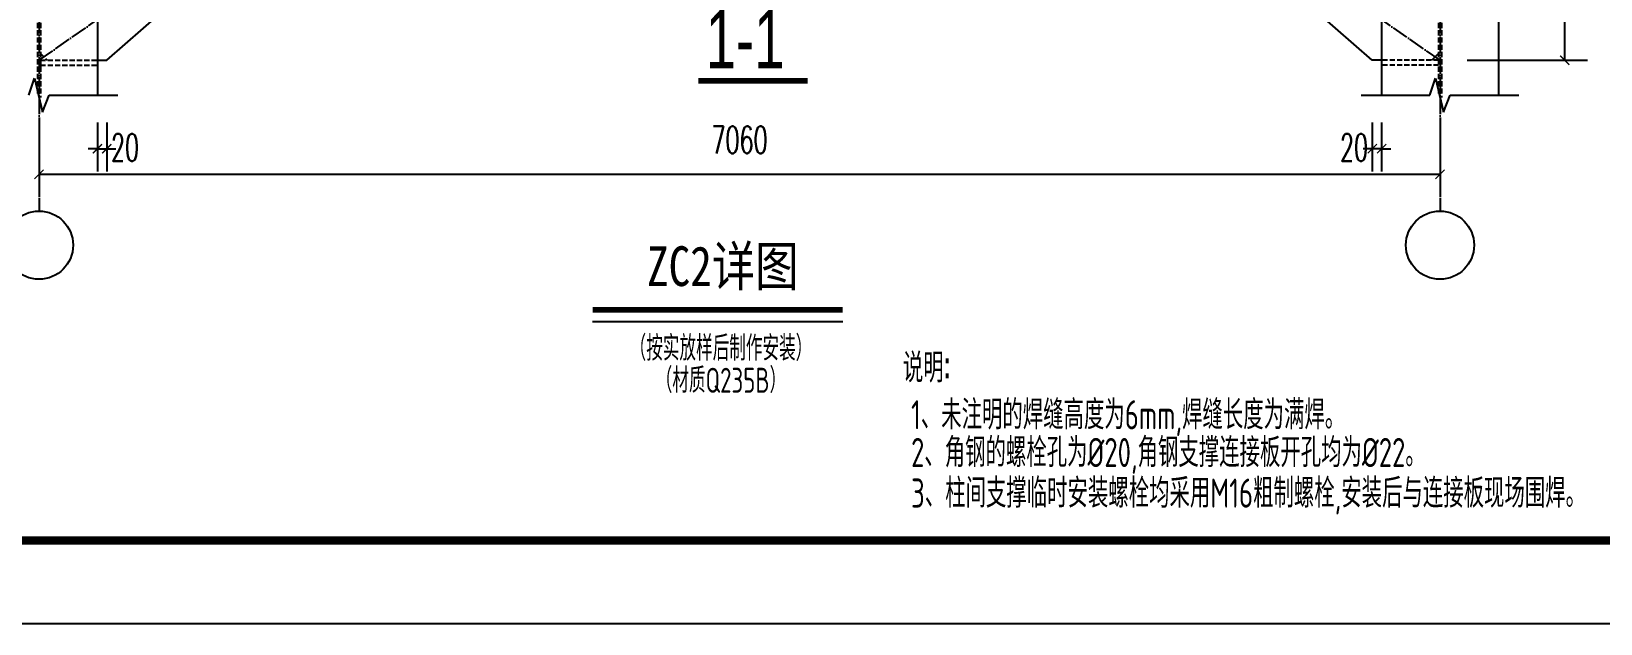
# Model space of a CAD drawing. Extents: x -307088 to 5640332, y -3541089 to -2181377.
# Drawn here: x 5588215 to 5607067, y -3216089 to -3208977 of the extents above; entities that cross this region are included whole.
import ezdxf
from ezdxf.enums import TextEntityAlignment as Align

# ---------------------------------------------------------------- set-up
doc = ezdxf.new("R2010")
doc.units = 0
doc.header["$LTSCALE"] = 100
doc.header["$MEASUREMENT"] = 0
doc.linetypes.add('DASH', pattern=[0.35, 0.25, -0.1])
doc.linetypes.add('DOTE', pattern=[2.4200000000000004, 2, -0.2, 0.02, -0.2])
doc.layers.get('0').update_dxf_attribs({"linetype": 'CONTINUOUS'})
for name, color, linetype in [('13', 253, 'CONTINUOUS'), ('AXIS', 3, 'CONTINUOUS'), ('BOLT', 7, 'CONTINUOUS'), ('DIM', 7, 'CONTINUOUS'), ('DOTE', 1, 'DOTE'), ('NUM', 7, 'CONTINUOUS'), ('PUB_DIM', 3, 'CONTINUOUS'), ('PUB_TEXT', 7, 'CONTINUOUS'), ('PUB_TITLE', 4, 'CONTINUOUS'), ('STEEL', 7, 'CONTINUOUS'), ('TEXT', 7, 'CONTINUOUS'), ('钢梁', 4, 'CONTINUOUS')]:
    doc.layers.add(name, color=color, linetype=linetype)
doc.styles.add('DIM_FONT', font='SIMPLEX.shx', dxfattribs={"width": 0.6, "bigfont": 'hztxt.shx'})
doc.styles.add('HZTXT', font='pdatxt.shx', dxfattribs={"width": 0.75, "bigfont": 'tssdchn.shx'})
doc.styles.get("Standard").update_dxf_attribs({"font": 'tssdeng.shx', "height": 3, "bigfont": 'tssdchn.shx'})
doc.styles.add('TSSD_REIN', font='Tssdeng.shx', dxfattribs={"width": 0.699999988079071, "bigfont": 'hztxt.shx'})
doc.styles.add('图签2', font='simhei.ttf', dxfattribs={"height": 1000})

# ---------------------------------------------------------------- blocks, each defined once
blk = doc.blocks.new('_ARCHTICK')
at = {"color": 0, "linetype": 'ByBlock', "const_width": 0.15}
blk.add_lwpolyline([(-0.5, -0.5), (0.5, 0.5)], dxfattribs=at)

msp = doc.modelspace()

# ---------------------------------------------------------------- linework, layer by layer
msp.add_line((5594956.163752562, -3212459.38780995), (5597962.015481804, -3212459.38780995))
at = {"const_width": 68.72727272727273}
msp.add_lwpolyline([(5594956.163752562, -3212321.933264495), (5597962.015481804, -3212321.933264495)], dxfattribs=at)
at = {"layer": 'AXIS'}
for p, q in [((5606635.23358822, -3197570.160262854), (5606635.23358822, -3209323.926496622)), ((5605465.109049761, -3209323.926496622), (5606907.960860946, -3209323.926496622)), ((5588306.66749132, -3210075.360491251), (5588306.66749132, -3210966.147376269)), ((5589007.966192618, -3210071.978444672), (5589007.966192618, -3210658.327063055)), ((5589120.173984825, -3210071.978444672), (5589120.173984825, -3210658.327063055)), ((5604324.329828984, -3210071.978444672), (5604324.329828984, -3210658.327063055)), ((5604436.537621189, -3210071.978444672), (5604436.537621189, -3210658.327063055)), ((5605137.836322489, -3210075.360491251), (5605137.836322489, -3210966.147376269)), ((5589007.966192618, -3210385.599790328), (5588898.875283529, -3210385.599790328)), ((5589007.966192618, -3210385.599790328), (5589120.173984825, -3210385.599790328)), ((5589120.173984825, -3210385.599790328), (5589229.264893915, -3210385.599790328)), ((5604324.329828984, -3210385.599790328), (5604215.238919892, -3210385.599790328)), ((5604436.537621189, -3210385.599790328), (5604324.329828984, -3210385.599790328)), ((5604436.537621189, -3210385.599790328), (5604545.628530279, -3210385.599790328)), ((5588306.66749132, -3210693.420103542), (5605137.836322489, -3210693.420103542))]:
    msp.add_line(p, q, dxfattribs=at)
at = {"layer": 'BOLT'}
msp.add_line((5605121.005153668, -3209242.108314806), (5605039.186971851, -3209323.926496624), dxfattribs=at)
at = {"layer": 'DIM'}
for p, q in [((5588185.576582231, -3209744.705717401), (5588251.031127685, -3209540.160262856)), ((5588251.031127685, -3209540.160262856), (5588347.834881887, -3209948.738782843)), ((5605016.745413397, -3209744.705717401), (5605082.199958852, -3209540.160262856)), ((5605082.199958852, -3209540.160262856), (5605179.003713056, -3209948.738782843)), ((5588347.834881887, -3209948.738782843), (5588427.75840041, -3209744.705717401)), ((5588427.75840041, -3209744.705717401), (5589007.966192618, -3209744.705717401)), ((5589007.966192618, -3209744.705717401), (5589253.420738074, -3209744.705717401)), ((5604191.083075735, -3209744.705717401), (5604436.537621189, -3209744.705717401)), ((5604436.537621189, -3209744.705717401), (5605016.745413397, -3209744.705717401)), ((5605179.003713056, -3209948.738782843), (5605258.92723158, -3209744.705717401)), ((5605258.92723158, -3209744.705717401), (5605839.135023788, -3209744.705717401)), ((5605839.135023788, -3209744.705717401), (5606084.589569244, -3209744.705717401))]:
    msp.add_line(p, q, dxfattribs=at)
at = {"layer": 'DOTE'}
for p, q in [((5588306.66749132, -3195975.760276339), (5588306.66749132, -3211134.82428684)), ((5605137.836322489, -3195975.760276339), (5605137.836322489, -3211134.82428684)), ((5588306.66749132, -3209323.926496624), (5605137.836322489, -3197570.160262857)), ((5605137.836322489, -3209323.926496624), (5588306.66749132, -3197570.160262857))]:
    msp.add_line(p, q, dxfattribs=at)
at = {"layer": 'NUM'}
for centre in [(5588306.66749132, -3211543.915195931), (5605137.836322489, -3211543.915195931)]:
    msp.add_circle(centre, 409.0909090909092, dxfattribs=at)
at = {"layer": 'PUB_DIM', "lineweight": -3, "const_width": 70.00000000000003}
msp.add_lwpolyline([(5596226.03911468, -3209571.212398807), (5597539.18181495, -3209571.212398807)], dxfattribs=at)
at = {"layer": 'PUB_TITLE'}
msp.add_lwpolyline([(5555876.264753127, -3216089.105484813), (5615276.264753127, -3216089.105484813), (5615276.264753127, -3174089.105484813), (5555876.264753127, -3174089.105484813)], close=True, dxfattribs=at)
at = {"layer": 'PUB_TITLE', "const_width": 100}
msp.add_lwpolyline([(5558376.264753127, -3215089.105484813), (5614276.264753127, -3215089.105484813), (5614276.264753127, -3175089.105484813), (5558376.264753127, -3175089.105484813)], close=True, dxfattribs=at)
at = {"layer": 'STEEL'}
for p, q in [((5589120.173984825, -3209323.926496624), (5590115.304333635, -3208454.367332877)), ((5604324.329828982, -3209323.926496624), (5603329.199480172, -3208454.367332877)), ((5589007.966192618, -3209323.926496624), (5589120.173984825, -3209323.926496624)), ((5604436.537621189, -3209323.926496624), (5604324.329828982, -3209323.926496624))]:
    msp.add_line(p, q, dxfattribs=at)
at = {"layer": '钢梁', "linetype": 'DASH', "ltscale": 2.5}
for p, q in [((5588289.8363225, -3196536.799237379), (5588289.8363225, -3209723.586244424)), ((5588323.498660167, -3196536.799237379), (5588323.498660167, -3209772.589283571)), ((5605121.005153668, -3196536.799237379), (5605121.005153666, -3209723.586244424)), ((5605154.667491336, -3196536.799237379), (5605154.667491333, -3209772.58928357)), ((5588323.49866014, -3209242.108314806), (5588405.316841957, -3209323.926496624)), ((5588323.498660167, -3209323.926496624), (5589007.966192618, -3209323.926496624)), ((5588323.498660167, -3209381.526496624), (5589007.966192618, -3209381.526496624)), ((5605121.005153666, -3209323.926496624), (5604436.537621189, -3209323.926496624)), ((5605121.005153666, -3209381.526496624), (5604436.537621189, -3209381.526496624))]:
    msp.add_line(p, q, dxfattribs=at)
at = {"layer": '钢梁'}
for p, q in [((5605839.135023788, -3196536.799237379), (5605839.135023788, -3209744.705717401)), ((5589007.966192618, -3208200.65773932), (5589007.966192618, -3209323.926496624)), ((5604436.537621189, -3208200.65773932), (5604436.537621189, -3209323.926496624)), ((5604436.537621189, -3209109.779832445), (5604436.537621189, -3209744.705717401)), ((5589007.966192618, -3209323.926496624), (5589007.966192618, -3209744.705717401))]:
    msp.add_line(p, q, dxfattribs=at)

# ---------------------------------------------------------------- block references
at = {"layer": 'AXIS'}
for p, xscale, yscale, zscale, rotation in [((5606635.23358822, -3209323.926496622), 109.0909090911349, 109.0909090911349, 109.0909090911349, 270), ((5589120.173984825, -3210385.599790328), 109.0909090923766, 109.0909090923766, 109.0909090923766, 180), ((5604436.537621189, -3210385.599790328), 109.0909090923766, 109.0909090923766, 109.0909090923766, 180), ((5588306.66749132, -3210693.420103542), 109.0909090923766, 109.0909090923766, 109.0909090923766, 180)]:
    msp.add_blockref('_ARCHTICK', p, dxfattribs=dict(at, xscale=xscale, yscale=yscale, zscale=zscale, rotation=rotation))
at = {"layer": 'AXIS', "xscale": 109.0909090923766, "yscale": 109.0909090923766, "zscale": 109.0909090923766}
for p in [(5589007.966192618, -3210385.599790328), (5604324.329828984, -3210385.599790328), (5605137.836322489, -3210693.420103542)]:
    msp.add_blockref('_ARCHTICK', p, dxfattribs=at)

# ---------------------------------------------------------------- texts
at = {"style": '图签2', "width": 0.8}
msp.add_text('ZC2详图', height=477.2727272727273, dxfattribs=at).set_placement((5596520.372591633, -3211786.50487355), align=Align.MIDDLE)
at = {"layer": '13', "color": 0, "width": 0.7000000001862645}
for s, p in [('（按实放样后制作安装）', (5596499.316581849, -3212931.078772619)), ('（材质Q235B）', (5596499.316581849, -3213316.754031007))]:
    msp.add_text(s, height=300, dxfattribs=at).set_placement(p, align=Align.CENTER)
at = {"layer": 'AXIS', "color": 7, "char_height": 327.2727272727273, "attachment_point": 5, "style": 'DIM_FONT'}
for s, insert in [('7060', (5596722.251906904, -3210280.433090555)), ('\\A1;20', (5589339.980617036, -3210371.473787441)), ('\\A1;20', (5604104.523196772, -3210371.473787441))]:
    msp.add_mtext(s, dxfattribs=dict(at, insert=insert))
at = {"layer": 'PUB_TEXT', "color": 7, "lineweight": -3, "style": 'HZTXT', "width": 0.7}
msp.add_text('1-1', height=700.0000000000005, dxfattribs=at).set_placement((5596789.696857433, -3209421.212398807), align=Align.CENTER)
at = {"layer": 'TEXT', "style": 'TSSD_REIN', "width": 0.699999988079071}
for s, p in [('说明∶', (5598684.281017988, -3213192.209037805)), ('1、未注明的焊缝高度为6mm,焊缝长度为满焊。', (5598783.166067612, -3213756.016287404)), ('2、角钢的螺栓孔为%%C20,角钢支撑连接板开孔均为%%C22。', (5598783.166067612, -3214209.199698783)), ('3、柱间支撑临时安装螺栓均采用M16粗制螺栓,安装后与连接板现场围焊。', (5598783.166067612, -3214696.603449414))]:
    msp.add_text(s, height=350, dxfattribs=at).set_placement(p)

doc.saveas('drawing.dxf')
